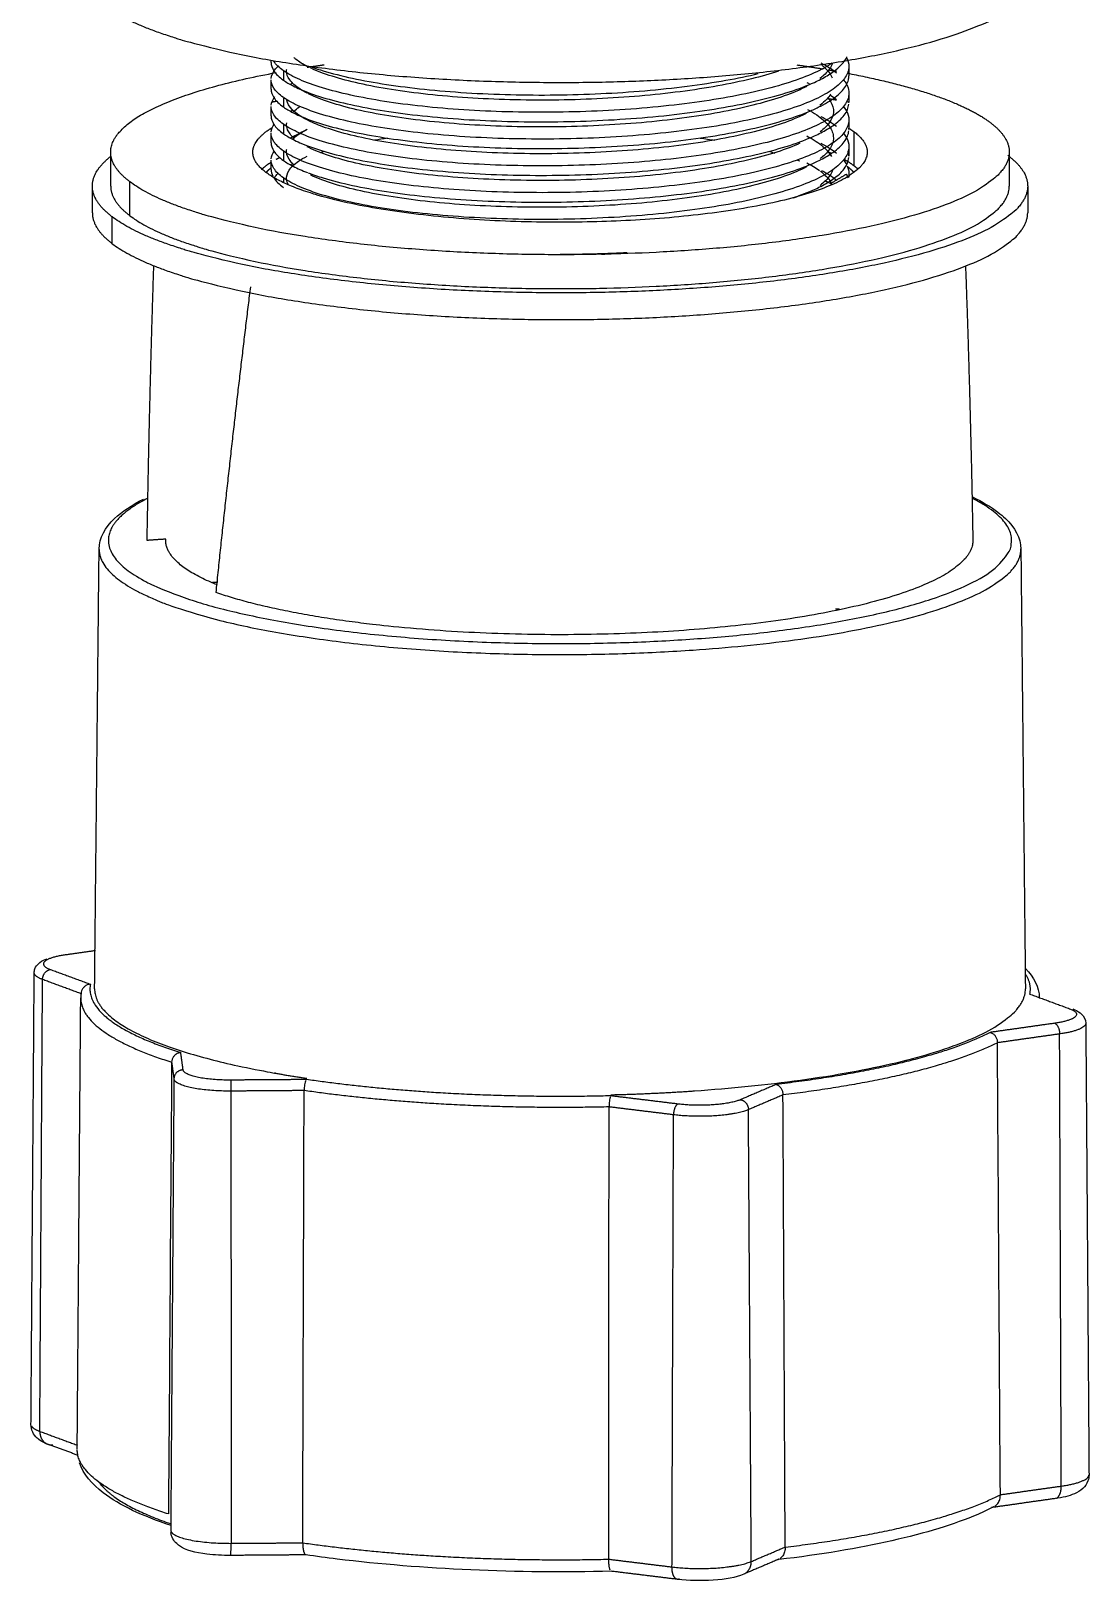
# Model space of a CAD drawing. Extents: x 10319 to 11160, y -16029 to -15435.
# Drawn here: x 10972 to 11023.9, y -15803.2 to -15727 of the extents above; entities that cross this region are included whole.
import ezdxf

# ---------------------------------------------------------------- set-up
doc = ezdxf.new("R2010")
doc.units = 0
doc.header["$MEASUREMENT"] = 0
doc.layers.get('0').update_dxf_attribs({"linetype": 'CONTINUOUS'})

msp = doc.modelspace()

# ---------------------------------------------------------------- linework, layer by layer
for points, knots in [([(10975.537, -15725.769), (10981.381, -15730.189), (11001.382, -15729.515), (11021.384, -15728.84), (11021.384, -15724.223)], [-81.681409, -81.681409, -81.681409, -44.652669, -44.652669, -7.623928, -7.623928, -7.623928]), ([(10975.968, -15737.493), (10981.7, -15741.828), (11001.317, -15741.166), (11020.934, -15740.505), (11020.934, -15735.976)], [-80.110613, -80.110613, -80.110613, -43.793964, -43.793964, -7.477314, -7.477314, -7.477314])]:
    msp.add_rational_spline(points, [1, 0.756997130583, 1, 0.756997130583, 1], degree=2, knots=knots)
for points, degree in [([(10983.771, -15728.587), (10983.771, -15728.535), (10983.771, -15728.482)], 2), ([(11012.041, -15728.354), (11012.113, -15728.495), (11012.149, -15728.637), (11012.15, -15728.779)], 3), ([(11012.15, -15728.779), (11012.15, -15729.012), (11012.15, -15729.245)], 2), ([(11020.033, -15732.994), (11020.033, -15733.084), (11020.033, -15733.173)], 2), ([(10974.988, -15735.976), (10974.988, -15735.319), (10974.988, -15734.661)], 2), ([(11020.934, -15734.661), (11020.934, -15735.319), (11020.934, -15735.976)], 2), ([(11020.6, -15752.489), (11020.711, -15763.289), (11020.822, -15774.089)], 2), ([(10971.974, -15795.474), (10972.053, -15784.414), (10972.133, -15773.354)], 2), ([(11020.828, -15773.085), (11021.246, -15773.516), (11021.5, -15774.007), (11021.504, -15774.529)], 3), ([(11023.788, -15775.776), (11023.868, -15786.863), (11023.947, -15797.95)], 2), ([(10974.288, -15797.002), (10973.559, -15796.733), (10972.83, -15796.465)], 2), ([(11022.291, -15799.121), (11020.721, -15799.344), (11019.151, -15799.566)], 2), ([(10985.486, -15801.888), (10983.635, -15801.901), (10981.784, -15801.915)], 2), ([(11008.709, -15802.102), (11007.846, -15802.469), (11006.983, -15802.837)], 2), ([(11008.709, -15802.102), (11008.677, -15802.115), (11008.644, -15802.125), (11008.611, -15802.129)], 3), ([(11003.73, -15803.09), (11002.103, -15802.89), (11000.476, -15802.691)], 2)]:
    msp.add_open_spline(points, degree=degree)
for points, knots in [([(10983.771, -15728.587), (10983.772, -15728.725), (10983.866, -15729.022), (10984.163, -15729.312), (10984.377, -15729.463)], [-4.654069, -4.654069, -4.654069, -4.654069, -2.48168, 0, 0, 0, 0]), ([(10983.774, -15729.379), (10983.788, -15729.221), (10983.884, -15729.01), (10984.084, -15728.802), (10984.141, -15728.751)], [-44.6702, -44.6702, -44.6702, -44.6702, -42.188523, -41.358735, -41.358735, -41.358735, -41.358735]), ([(10975.321, -15752.489), (10975.327, -15751.94), (10975.617, -15751.428), (10976.081, -15750.988), (10976.443, -15750.646), (10976.918, -15750.33), (10977.501, -15750.033)], [0.059427, 0.059427, 0.059427, 0.059427, 5.967967, 5.967967, 5.967967, 10.561749, 10.561749, 10.561749, 10.561749]), ([(11018.227, -15749.93), (11018.71, -15750.167), (11019.126, -15750.417), (11019.474, -15750.68), (11019.606, -15750.78), (11019.728, -15750.883), (11019.84, -15750.988), (11020.304, -15751.428), (11020.594, -15751.94), (11020.6, -15752.489)], [36.169942, 36.169942, 36.169942, 36.169942, 39.904998, 39.904998, 39.904998, 41.315819, 41.315819, 41.315819, 47.224359, 47.224359, 47.224359, 47.224359]), ([(10972.133, -15773.301), (10972.134, -15773.233), (10972.146, -15773.167), (10972.169, -15773.105), (10972.207, -15773.001), (10972.268, -15772.92), (10972.338, -15772.855), (10972.435, -15772.763), (10972.555, -15772.696), (10972.677, -15772.644), (10972.706, -15772.631), (10972.736, -15772.619), (10972.767, -15772.608)], [0.006015, 0.006015, 0.006015, 0.006015, 0.305898, 0.305898, 0.305898, 0.809952, 0.809952, 0.809952, 1.545331, 1.545331, 1.545331, 1.71399, 1.71399, 1.71399, 1.71399]), ([(11023.149, -15775.072), (11023.284, -15775.124), (11023.403, -15775.187), (11023.512, -15775.269), (11023.536, -15775.288), (11023.56, -15775.308), (11023.583, -15775.33), (11023.698, -15775.438), (11023.787, -15775.586), (11023.788, -15775.776)], [3.545057, 3.545057, 3.545057, 3.545057, 4.296781, 4.296781, 4.296781, 4.465995, 4.465995, 4.465995, 5.280646, 5.280646, 5.280646, 5.280646]), ([(10972.796, -15796.462), (10972.641, -15796.403), (10972.5, -15796.328), (10972.367, -15796.228), (10972.335, -15796.204), (10972.303, -15796.177), (10972.272, -15796.148), (10972.1, -15795.985), (10971.974, -15795.758), (10971.974, -15795.48)], [3.43875, 3.43875, 3.43875, 3.43875, 4.220816, 4.220816, 4.220816, 4.407379, 4.407379, 4.407379, 5.425574, 5.425574, 5.425574, 5.425574]), ([(10978.854, -15800.45), (10977.452, -15799.986), (10976.334, -15799.452), (10975.527, -15798.841), (10974.978, -15798.426), (10974.546, -15797.924), (10974.353, -15797.361)], [33.148012, 33.148012, 33.148012, 33.148012, 41.427725, 41.427725, 41.427725, 47.107141, 47.107141, 47.107141, 47.107141]), ([(11023.947, -15797.955), (11023.947, -15798.06), (11023.928, -15798.163), (11023.893, -15798.259), (11023.838, -15798.408), (11023.751, -15798.527), (11023.649, -15798.623), (11023.523, -15798.743), (11023.377, -15798.824), (11023.232, -15798.886), (11022.957, -15799.003), (11022.652, -15799.076), (11022.291, -15799.125)], [0, 0, 0, 0, 0.395334, 0.395334, 0.395334, 0.999978, 0.999978, 0.999978, 1.776864, 1.776864, 1.776864, 3.194632, 3.194632, 3.194632, 3.194632]), ([(11019.291, -15799.517), (11019.035, -15799.651), (11018.766, -15799.778), (11018.488, -15799.897), (11016.183, -15800.878), (11012.797, -15801.635), (11008.711, -15802.12)], [11.00264, 11.00264, 11.00264, 11.00264, 13.033345, 13.033345, 13.033345, 28.778994, 28.778994, 28.778994, 28.778994]), ([(10981.784, -15801.915), (10981.385, -15801.918), (10980.988, -15801.897), (10980.62, -15801.852), (10980.039, -15801.781), (10979.597, -15801.696), (10979.228, -15801.417), (10979.196, -15801.393), (10979.164, -15801.366), (10979.133, -15801.337), (10978.986, -15801.198), (10978.873, -15801.012), (10978.843, -15800.788)], [0.678158, 0.678158, 0.678158, 0.678158, 2.042915, 2.042915, 2.042915, 4.220816, 4.220816, 4.220816, 4.407379, 4.407379, 4.407379, 5.276415, 5.276415, 5.276415, 5.276415]), ([(11000.476, -15802.691), (10995.871, -15802.807), (10991.183, -15802.604), (10987.022, -15802.095), (10986.493, -15802.03), (10985.978, -15801.961), (10985.477, -15801.89)], [4.830921, 4.830921, 4.830921, 4.830921, 20.680223, 20.680223, 20.680223, 22.677007, 22.677007, 22.677007, 22.677007]), ([(11006.983, -15802.837), (11006.577, -15803.01), (11006.106, -15803.087), (11005.485, -15803.13), (11004.897, -15803.171), (11004.281, -15803.157), (11003.73, -15803.09)], [1.776864, 1.776864, 1.776864, 1.776864, 3.870337, 3.870337, 3.870337, 5.913252, 5.913252, 5.913252, 5.913252])]:
    msp.add_open_spline(points, degree=3, knots=knots)
at = {"lineweight": -3}
for points, knots in [([(10984.377, -15728.997), (10984.164, -15728.846), (10983.993, -15728.679), (10983.889, -15728.51), (10983.881, -15728.498)], [0, 0, 0, 0, 2.481681, 2.675883, 2.675883, 2.675883, 2.675883]), ([(11011.334, -15728.618), (11011.092, -15728.784), (11010.496, -15729.114), (11009.271, -15729.58), (11007.751, -15729.998), (11006.011, -15730.351), (11004.101, -15730.635), (11002, -15730.853), (10999.791, -15730.992), (10997.566, -15731.05), (10995.361, -15731.03), (10993.221, -15730.932), (10991.172, -15730.757), (10989.306, -15730.514), (10987.651, -15730.208), (10986.242, -15729.845), (10985.128, -15729.44), (10984.59, -15729.147), (10984.377, -15728.997)], [-39.656931, -39.656931, -39.656931, -39.656931, -37.225221, -34.743539, -32.261858, -29.780177, -27.298495, -24.816814, -22.335132, -19.853451, -17.37177, -14.890088, -12.408407, -9.926726, -7.445044, -4.963363, -2.481681, 0, 0, 0, 0]), ([(10985.537, -15728.782), (10985.328, -15728.674), (10985.099, -15728.532), (10984.924, -15728.387), (10984.888, -15728.354)], [-145.37351, -145.37351, -145.37351, -145.37351, -143.532971, -143.012756, -143.012756, -143.012756, -143.012756]), ([(11011.348, -15728.626), (11011.338, -15728.655), (11011.258, -15728.857), (11011.059, -15729.111), (11010.787, -15729.331), (11010.718, -15729.382)], [-91.293552, -91.293552, -91.293552, -91.293552, -90.904215, -88.511999, -87.769227, -87.769227, -87.769227, -87.769227]), ([(11010.768, -15729.417), (11010.99, -15729.303), (11011.467, -15729.02), (11011.866, -15728.654), (11012.021, -15728.399), (11012.057, -15728.323)], [-11.6422, -11.6422, -11.6422, -11.6422, -9.926733, -7.44505, -6.40562, -6.40562, -6.40562, -6.40562]), ([(11010.826, -15728.727), (11010.87, -15728.762), (11011.106, -15728.967), (11011.26, -15729.176), (11011.33, -15729.35)], [-2.902411, -2.902411, -2.902411, -2.902411, -2.392216, 0, 0, 0, 0]), ([(10984.377, -15730.312), (10984.162, -15730.161), (10983.866, -15729.87), (10983.771, -15729.575), (10983.771, -15729.437)], [-49.633556, -49.633556, -49.633556, -49.633556, -47.151878, -44.976728, -44.976728, -44.976728, -44.976728]), ([(11012.147, -15728.848), (11012.132, -15729.028), (11011.987, -15729.385), (11011.432, -15729.908), (11010.546, -15730.407), (11009.334, -15730.875), (11007.842, -15731.291), (11006.141, -15731.644), (11004.218, -15731.936), (11002.108, -15732.16), (10999.89, -15732.304), (10997.662, -15732.365), (10995.457, -15732.348), (10993.266, -15732.251), (10991.194, -15732.075), (10989.319, -15731.831), (10987.674, -15731.528), (10986.262, -15731.167), (10985.143, -15730.762), (10984.611, -15730.474), (10984.402, -15730.329)], [-44.670309, -44.670309, -44.670309, -44.670309, -42.188625, -39.706941, -37.225257, -34.743573, -32.26189, -29.780206, -27.298522, -24.816838, -22.335154, -19.853471, -17.371787, -14.890103, -12.408419, -9.926735, -7.445051, -4.963368, -2.481684, -0.093812, -0.093812, -0.093812, -0.093812]), ([(10985.54, -15730.099), (10985.409, -15730.032), (10985.043, -15729.821), (10984.63, -15729.453), (10984.515, -15729.124), (10984.53, -15728.948), (10984.534, -15728.924)], [-51.384225, -51.384225, -51.384225, -51.384225, -50.23654, -47.844324, -45.452107, -45.076618, -45.076618, -45.076618, -45.076618]), ([(10984.85, -15729.744), (10984.953, -15729.797), (10985.365, -15729.993), (10986.251, -15730.314), (10987.65, -15730.673), (10989.302, -15730.979), (10991.167, -15731.222), (10993.223, -15731.398), (10995.374, -15731.496), (10997.569, -15731.516), (10999.796, -15731.458), (11002.008, -15731.318), (11004.115, -15731.099), (11006.028, -15730.814), (11007.764, -15730.461), (11009.281, -15730.042), (11010.228, -15729.681), (11010.669, -15729.468), (11010.768, -15729.417)], [-48.058166, -48.058166, -48.058166, -48.058166, -47.151981, -44.670298, -42.188615, -39.706931, -37.225248, -34.743565, -32.261882, -29.780199, -27.298515, -24.816832, -22.335149, -19.853466, -17.371782, -14.890099, -12.408416, -11.6422, -11.6422, -11.6422, -11.6422]), ([(11008.696, -15729.018), (11008.29, -15729.151), (11007.37, -15729.413), (11005.746, -15729.755), (11003.893, -15730.039), (11001.888, -15730.253), (10999.783, -15730.392), (10997.631, -15730.453), (10995.488, -15730.435), (10993.408, -15730.34), (10991.444, -15730.171), (10989.647, -15729.933), (10988.061, -15729.633), (10986.728, -15729.28), (10986.021, -15729.012), (10985.718, -15728.87), (10985.709, -15728.866)], [-176.888119, -176.888119, -176.888119, -176.888119, -174.631781, -172.239565, -169.847349, -167.455133, -165.062916, -162.6707, -160.278484, -157.886268, -155.494052, -153.101836, -150.709619, -148.317403, -145.925187, -145.859176, -145.859176, -145.859176, -145.859176]), ([(10985.787, -15728.823), (10985.959, -15728.884), (10986.551, -15729.077), (10987.73, -15729.375), (10989.409, -15729.68), (10991.273, -15729.918), (10993.341, -15730.09), (10995.532, -15730.185), (10997.754, -15730.199), (10999.967, -15730.134), (11002.137, -15729.991), (11004.229, -15729.769), (11006.096, -15729.485), (11007.202, -15729.258), (11007.698, -15729.141)], [-45.766649, -45.766649, -45.766649, -45.766649, -44.670251, -42.18857, -39.70689, -37.225209, -34.743529, -32.261848, -29.780167, -27.298487, -24.816806, -22.335126, -19.853445, -17.562054, -17.562054, -17.562054, -17.562054]), ([(11010.77, -15730.732), (11010.928, -15730.651), (11011.362, -15730.404), (11011.885, -15729.977), (11012.121, -15729.555), (11012.15, -15729.311), (11012.15, -15729.245)], [-8.578511, -8.578511, -8.578511, -8.578511, -7.348666, -4.89911, -2.449555, -1.548429, -1.548429, -1.548429, -1.548429]), ([(11011.89, -15729.437), (11011.916, -15729.47), (11011.994, -15729.576), (11012.052, -15729.684), (11012.082, -15729.758)], [-1.482164, -1.482164, -1.482164, -1.482164, -1.026795, 0, 0, 0, 0]), ([(10983.771, -15729.903), (10983.771, -15730.042), (10983.868, -15730.341), (10984.165, -15730.629), (10984.377, -15730.778)], [-4.643396, -4.643396, -4.643396, -4.643396, -2.481685, 0, 0, 0, 0]), ([(11012.15, -15730.095), (11012.15, -15730.16), (11012.121, -15730.404), (11011.886, -15730.826), (11011.261, -15731.337), (11010.317, -15731.823), (11009.084, -15732.269), (11007.582, -15732.667), (11005.859, -15733.008), (11003.938, -15733.286), (11001.857, -15733.495), (10999.708, -15733.626), (10997.528, -15733.682), (10995.334, -15733.66), (10993.176, -15733.56), (10991.139, -15733.384), (10989.309, -15733.145), (10987.664, -15732.842), (10986.246, -15732.478), (10985.12, -15732.068), (10984.588, -15731.777), (10984.377, -15731.628)], [-44.991169, -44.991169, -44.991169, -44.991169, -44.092005, -41.642449, -39.192893, -36.743337, -34.293781, -31.844226, -29.39467, -26.945114, -24.495558, -22.046002, -19.596446, -17.146891, -14.697335, -12.247779, -9.798223, -7.348667, -4.899112, -2.449556, 0, 0, 0, 0]), ([(11010.078, -15729.772), (11009.802, -15729.913), (11009.131, -15730.204), (11007.843, -15730.608), (11006.255, -15730.974), (11004.455, -15731.278), (11002.49, -15731.514), (11000.408, -15731.675), (10998.265, -15731.758), (10996.114, -15731.764), (10994.009, -15731.691), (10992.006, -15731.543), (10990.154, -15731.325), (10988.502, -15731.043), (10987.091, -15730.704), (10986.152, -15730.385), (10985.703, -15730.181), (10985.569, -15730.114)], [-85.858649, -85.858649, -85.858649, -85.858649, -83.727566, -81.33535, -78.943134, -76.550918, -74.158702, -71.766485, -69.374269, -66.982053, -64.589837, -62.197621, -59.805405, -57.413188, -55.020972, -52.628756, -51.466725, -51.466725, -51.466725, -51.466725]), ([(11011.247, -15730.154), (11011.198, -15730.234), (11011.057, -15730.417), (11010.853, -15730.597), (11010.718, -15730.698)], [3.679755, 3.679755, 3.679755, 3.679755, 4.784432, 6.229092, 6.229092, 6.229092, 6.229092]), ([(11011.121, -15730.328), (11011.172, -15730.389), (11011.34, -15730.623), (11011.45, -15731.036), (11011.254, -15731.537), (11010.928, -15731.855), (11010.735, -15732.001)], [92.438957, 92.438957, 92.438957, 92.438957, 93.296431, 95.688647, 98.080863, 100.167377, 100.167377, 100.167377, 100.167377]), ([(10984.377, -15731.628), (10984.164, -15731.478), (10983.868, -15731.189), (10983.771, -15730.892), (10983.771, -15730.753)], [-49.633684, -49.633684, -49.633684, -49.633684, -47.152, -44.996369, -44.996369, -44.996369, -44.996369]), ([(10985.541, -15731.415), (10985.49, -15731.389), (10985.178, -15731.222), (10984.743, -15730.902), (10984.569, -15730.599), (10984.539, -15730.448)], [42.612107, 42.612107, 42.612107, 42.612107, 43.059891, 45.452107, 47.835618, 47.835618, 47.835618, 47.835618]), ([(10984.821, -15731.05), (10984.841, -15731.029), (10984.94, -15730.936), (10985.061, -15730.843), (10985.168, -15730.772)], [145.59412, 145.59412, 145.59412, 145.59412, 145.925187, 147.101162, 147.101162, 147.101162, 147.101162]), ([(10984.85, -15731.06), (10984.951, -15731.112), (10985.36, -15731.306), (10986.247, -15731.629), (10987.665, -15731.992), (10989.314, -15732.296), (10991.141, -15732.535), (10993.163, -15732.709), (10995.314, -15732.81), (10997.507, -15732.832), (10999.695, -15732.777), (11001.841, -15732.646), (11003.919, -15732.439), (11005.843, -15732.161), (11007.57, -15731.821), (11009.078, -15731.421), (11010.105, -15731.05), (11010.614, -15730.812), (11010.77, -15730.732)], [-44.97115, -44.97115, -44.97115, -44.97115, -44.091994, -41.642439, -39.192884, -36.743328, -34.293773, -31.844218, -29.394663, -26.945107, -24.495552, -22.045997, -19.596442, -17.146887, -14.697331, -12.247776, -9.798221, -8.578511, -8.578511, -8.578511, -8.578511]), ([(11010.061, -15731.096), (11009.881, -15731.188), (11009.343, -15731.433), (11008.263, -15731.806), (11006.745, -15732.188), (11005.003, -15732.512), (11003.081, -15732.768), (11001.029, -15732.951), (10998.898, -15733.058), (10996.743, -15733.086), (10994.619, -15733.036), (10992.581, -15732.91), (10990.679, -15732.712), (10988.964, -15732.447), (10987.478, -15732.125), (10986.336, -15731.775), (10985.763, -15731.529), (10985.541, -15731.415)], [8.183175, 8.183175, 8.183175, 8.183175, 9.568865, 11.961081, 14.353297, 16.745513, 19.137729, 21.529946, 23.922162, 26.314378, 28.706594, 31.09881, 33.491027, 35.883243, 38.275459, 40.667675, 42.612107, 42.612107, 42.612107, 42.612107]), ([(11010.121, -15730.906), (11010.287, -15730.993), (11010.714, -15731.244), (11011.204, -15731.674), (11011.444, -15732.197), (11011.341, -15732.722), (11011.02, -15733.093), (11010.774, -15733.287), (11010.738, -15733.314)], [182.894685, 182.894685, 182.894685, 182.894685, 184.200646, 186.592862, 188.985078, 191.377294, 193.769511, 194.154607, 194.154607, 194.154607, 194.154607]), ([(11010.77, -15732.048), (11010.993, -15731.933), (11011.471, -15731.648), (11011.977, -15731.182), (11012.13, -15730.819), (11012.146, -15730.636)], [-11.655982, -11.655982, -11.655982, -11.655982, -9.926735, -7.445051, -4.963367, -4.963367, -4.963367, -4.963367]), ([(11011.89, -15730.753), (11011.94, -15730.816), (11012.087, -15731.033), (11012.15, -15731.254), (11012.15, -15731.411)], [-48.031619, -48.031619, -48.031619, -48.031619, -47.15201, -45.036312, -45.036312, -45.036312, -45.036312]), ([(10983.771, -15731.219), (10983.772, -15731.357), (10983.866, -15731.653), (10984.163, -15731.943), (10984.377, -15732.094)], [-4.654853, -4.654853, -4.654853, -4.654853, -2.48168, 0, 0, 0, 0]), ([(10984.9, -15732.312), (10984.745, -15732.175), (10984.55, -15731.921), (10984.517, -15731.665), (10984.535, -15731.549)], [138.928704, 138.928704, 138.928704, 138.928704, 141.140755, 142.954831, 142.954831, 142.954831, 142.954831]), ([(10984.377, -15732.944), (10984.165, -15732.794), (10983.868, -15732.505), (10983.771, -15732.207), (10983.771, -15732.068)], [-49.633647, -49.633647, -49.633647, -49.633647, -47.151965, -44.990243, -44.990243, -44.990243, -44.990243]), ([(10983.771, -15732.534), (10983.771, -15732.674), (10983.868, -15732.972), (10984.165, -15733.26), (10984.377, -15733.409)], [-4.643721, -4.643721, -4.643721, -4.643721, -2.481685, 0, 0, 0, 0]), ([(10984.811, -15732.375), (10984.938, -15732.246), (10985.164, -15732.077), (10985.461, -15731.913), (10985.54, -15731.873)], [239.540674, 239.540674, 239.540674, 239.540674, 241.613834, 242.305829, 242.305829, 242.305829, 242.305829]), ([(10984.845, -15732.373), (10984.95, -15732.427), (10985.364, -15732.623), (10986.253, -15732.946), (10987.651, -15733.304), (10989.302, -15733.61), (10991.168, -15733.854), (10993.225, -15734.029), (10995.383, -15734.127), (10997.575, -15734.147), (10999.803, -15734.089), (11002.017, -15733.949), (11004.128, -15733.729), (11006.044, -15733.442), (11007.776, -15733.089), (11009.292, -15732.67), (11010.234, -15732.31), (11010.673, -15732.098), (11010.77, -15732.048)], [-48.069968, -48.069968, -48.069968, -48.069968, -47.151991, -44.670307, -42.188623, -39.70694, -37.225256, -34.743572, -32.261888, -29.780205, -27.298521, -24.816837, -22.335154, -19.85347, -17.371786, -14.890102, -12.408419, -11.655982, -11.655982, -11.655982, -11.655982]), ([(11009.746, -15732.562), (11009.415, -15732.712), (11008.644, -15733.004), (11007.216, -15733.398), (11005.535, -15733.739), (11003.661, -15734.015), (11001.642, -15734.221), (10999.528, -15734.35), (10997.375, -15734.401), (10995.236, -15734.374), (10993.167, -15734.27), (10991.221, -15734.093), (10989.446, -15733.847), (10987.888, -15733.541), (10986.588, -15733.182), (10985.877, -15732.899), (10985.567, -15732.744), (10985.537, -15732.728)], [102.948604, 102.948604, 102.948604, 102.948604, 105.257512, 107.649728, 110.041944, 112.43416, 114.826377, 117.218593, 119.610809, 122.003025, 124.395241, 126.787458, 129.179674, 131.57189, 133.964106, 136.356322, 136.624729, 136.624729, 136.624729, 136.624729]), ([(11010.083, -15732.202), (11010.174, -15732.249), (11010.553, -15732.456), (11011.006, -15732.792), (11011.228, -15733.088), (11011.291, -15733.213)], [276.795385, 276.795385, 276.795385, 276.795385, 277.497077, 279.889293, 281.608727, 281.608727, 281.608727, 281.608727]), ([(11010.774, -15733.361), (11010.997, -15733.246), (11011.476, -15732.961), (11011.985, -15732.488), (11012.132, -15732.125), (11012.147, -15731.944)], [-11.671915, -11.671915, -11.671915, -11.671915, -9.926727, -7.445045, -4.963364, -4.963364, -4.963364, -4.963364]), ([(11011.89, -15732.068), (11011.94, -15732.131), (11012.087, -15732.348), (11012.15, -15732.569), (11012.15, -15732.726)], [-48.027341, -48.027341, -48.027341, -48.027341, -47.151953, -45.018316, -45.018316, -45.018316, -45.018316]), ([(10984.377, -15734.259), (10984.163, -15734.108), (10983.867, -15733.819), (10983.771, -15733.522), (10983.771, -15733.384)], [0, 0, 0, 0, 2.481681, 4.650018, 4.650018, 4.650018, 4.650018]), ([(10984.891, -15733.619), (10984.79, -15733.529), (10984.578, -15733.287), (10984.512, -15733.035), (10984.533, -15732.877), (10984.534, -15732.871)], [232.970958, 232.970958, 232.970958, 232.970958, 234.437186, 236.829402, 236.920333, 236.920333, 236.920333, 236.920333]), ([(10984.616, -15734.603), (10984.568, -15734.515), (10984.491, -15734.275), (10984.598, -15733.881), (10984.997, -15733.497), (10985.379, -15733.271), (10985.536, -15733.19)], [328.736075, 328.736075, 328.736075, 328.736075, 330.125833, 332.518049, 334.910265, 336.293025, 336.293025, 336.293025, 336.293025]), ([(10985.596, -15734.016), (10985.821, -15734.101), (10986.467, -15734.318), (10987.725, -15734.637), (10989.405, -15734.942), (10991.268, -15735.18), (10993.329, -15735.352), (10995.517, -15735.447), (10997.739, -15735.462), (10999.957, -15735.397), (11002.123, -15735.255), (11004.213, -15735.034), (11006.132, -15734.743), (11007.851, -15734.386), (11009.331, -15733.972), (11010.238, -15733.623), (11010.663, -15733.418), (11010.75, -15733.373)], [-46.179902, -46.179902, -46.179902, -46.179902, -44.670273, -42.188591, -39.706909, -37.225227, -34.743546, -32.261864, -29.780182, -27.2985, -24.816818, -22.335136, -19.853455, -17.371773, -14.890091, -12.408409, -11.732498, -11.732498, -11.732498, -11.732498]), ([(11010.768, -15734.68), (11010.992, -15734.565), (11011.472, -15734.28), (11011.977, -15733.812), (11012.13, -15733.449), (11012.146, -15733.267)], [-11.665205, -11.665205, -11.665205, -11.665205, -9.926735, -7.445052, -4.963368, -4.963368, -4.963368, -4.963368]), ([(11011.89, -15733.384), (11011.939, -15733.446), (11011.992, -15733.523), (11012.034, -15733.601), (11012.042, -15733.617)], [-48.021366, -48.021366, -48.021366, -48.021366, -47.151991, -46.938672, -46.938672, -46.938672, -46.938672]), ([(10983.931, -15734.246), (10983.95, -15734.22), (10984.004, -15734.15), (10984.07, -15734.08), (10984.116, -15734.036)], [-42.599678, -42.599678, -42.599678, -42.599678, -42.188518, -41.487552, -41.487552, -41.487552, -41.487552]), ([(10984.848, -15733.69), (10984.953, -15733.744), (10985.175, -15733.849), (10985.426, -15733.952), (10985.556, -15734.001)], [-48.070641, -48.070641, -48.070641, -48.070641, -47.151955, -46.270788, -46.270788, -46.270788, -46.270788]), ([(11010.069, -15733.724), (11009.758, -15733.882), (11009.035, -15734.188), (11007.667, -15734.602), (11006.051, -15734.961), (11004.229, -15735.257), (11002.247, -15735.484), (11000.156, -15735.636), (10998.008, -15735.71), (10995.86, -15735.706), (10993.765, -15735.624), (10991.777, -15735.468), (10989.946, -15735.242), (10988.321, -15734.952), (10986.941, -15734.608), (10986.136, -15734.322), (10985.772, -15734.158), (10985.714, -15734.131)], [196.161727, 196.161727, 196.161727, 196.161727, 198.553943, 200.946159, 203.338375, 205.730591, 208.122808, 210.515024, 212.90724, 215.299456, 217.691672, 220.083889, 222.476105, 224.868321, 227.260537, 229.652753, 230.12441, 230.12441, 230.12441, 230.12441]), ([(11011.362, -15733.842), (11011.358, -15733.855), (11011.301, -15734.043), (11011.123, -15734.31), (11010.835, -15734.556), (11010.733, -15734.633)], [284.486411, 284.486411, 284.486411, 284.486411, 284.673725, 287.065942, 288.171572, 288.171572, 288.171572, 288.171572]), ([(11010.753, -15733.932), (11010.787, -15733.957), (11011.029, -15734.15), (11011.198, -15734.348), (11011.288, -15734.522)], [372.818338, 372.818338, 372.818338, 372.818338, 373.185724, 375.57794, 375.57794, 375.57794, 375.57794]), ([(10983.895, -15734.249), (10983.898, -15734.254), (10984, -15734.415), (10984.163, -15734.574), (10984.377, -15734.725)], [-2.553343, -2.553343, -2.553343, -2.553343, -2.48168, 0, 0, 0, 0]), ([(11009.428, -15735.232), (11009.812, -15735.102), (11010.272, -15734.922), (11010.659, -15734.735), (11010.75, -15734.689)], [-14.555946, -14.555946, -14.555946, -14.555946, -12.408419, -11.711012, -11.711012, -11.711012, -11.711012]), ([(10974.888, -15773.861), (10974.851, -15773.864), (10974.813, -15773.871), (10974.777, -15773.882), (10974.728, -15773.898), (10974.681, -15773.921), (10974.638, -15773.951), (10974.598, -15773.979), (10974.561, -15774.015), (10974.53, -15774.055), (10974.501, -15774.094), (10974.477, -15774.138), (10974.46, -15774.183), (10974.444, -15774.229), (10974.436, -15774.278), (10974.435, -15774.326)], [-0.8012683, -0.8012683, -0.8012683, -0.8012683, -0.6722082, -0.6722082, -0.6722082, -0.4973625, -0.4973625, -0.4973625, -0.3295684, -0.3295684, -0.3295684, -0.1648828, -0.1648828, -0.1648828, 0, 0, 0, 0]), ([(11019.095, -15776.229), (11019.124, -15776.235), (11019.153, -15776.246), (11019.181, -15776.261), (11019.219, -15776.28), (11019.256, -15776.308), (11019.29, -15776.342), (11019.321, -15776.375), (11019.35, -15776.414), (11019.374, -15776.456), (11019.397, -15776.498), (11019.416, -15776.544), (11019.428, -15776.592), (11019.441, -15776.639), (11019.447, -15776.689), (11019.448, -15776.737)], [0.0059786, 0.0059786, 0.0059786, 0.0059786, 0.1350386, 0.1350386, 0.1350386, 0.3098843, 0.3098843, 0.3098843, 0.4776785, 0.4776785, 0.4776785, 0.6423641, 0.6423641, 0.6423641, 0.8072468, 0.8072468, 0.8072468, 0.8072468]), ([(10979.326, -15777.217), (10979.289, -15777.221), (10979.252, -15777.228), (10979.217, -15777.24), (10979.169, -15777.256), (10979.123, -15777.281), (10979.081, -15777.311), (10979.042, -15777.34), (10979.005, -15777.376), (10978.976, -15777.417), (10978.947, -15777.456), (10978.923, -15777.501), (10978.907, -15777.547), (10978.891, -15777.593), (10978.883, -15777.642), (10978.883, -15777.69)], [0.0059786, 0.0059786, 0.0059786, 0.0059786, 0.1350386, 0.1350386, 0.1350386, 0.3098843, 0.3098843, 0.3098843, 0.4776785, 0.4776785, 0.4776785, 0.6423641, 0.6423641, 0.6423641, 0.8072468, 0.8072468, 0.8072468, 0.8072468]), ([(10985.483, -15778.584), (10985.47, -15778.607), (10985.457, -15778.639), (10985.445, -15778.676), (10985.434, -15778.711), (10985.424, -15778.753), (10985.416, -15778.798), (10985.407, -15778.841), (10985.401, -15778.89), (10985.397, -15778.938), (10985.392, -15778.987), (10985.39, -15779.037), (10985.39, -15779.085)], [-0.6722082, -0.6722082, -0.6722082, -0.6722082, -0.4973625, -0.4973625, -0.4973625, -0.3295684, -0.3295684, -0.3295684, -0.1648828, -0.1648828, -0.1648828, 0, 0, 0, 0]), ([(11008.586, -15778.785), (11008.613, -15778.791), (11008.64, -15778.802), (11008.666, -15778.818), (11008.702, -15778.838), (11008.736, -15778.867), (11008.767, -15778.901), (11008.797, -15778.934), (11008.824, -15778.973), (11008.846, -15779.016), (11008.867, -15779.059), (11008.885, -15779.105), (11008.897, -15779.153), (11008.908, -15779.2), (11008.915, -15779.25), (11008.915, -15779.298)], [-0.8012683, -0.8012683, -0.8012683, -0.8012683, -0.6722082, -0.6722082, -0.6722082, -0.4973625, -0.4973625, -0.4973625, -0.3295684, -0.3295684, -0.3295684, -0.1648828, -0.1648828, -0.1648828, 0, 0, 0, 0]), ([(11000.438, -15779.385), (11000.428, -15779.409), (11000.419, -15779.44), (11000.41, -15779.477), (11000.402, -15779.513), (11000.395, -15779.555), (11000.389, -15779.599), (11000.383, -15779.644), (11000.378, -15779.692), (11000.375, -15779.74), (11000.372, -15779.789), (11000.37, -15779.839), (11000.37, -15779.887)], [0.1350386, 0.1350386, 0.1350386, 0.1350386, 0.3098843, 0.3098843, 0.3098843, 0.4776785, 0.4776785, 0.4776785, 0.6423641, 0.6423641, 0.6423641, 0.8072468, 0.8072468, 0.8072468, 0.8072468]), ([(11019.333, -15799.497), (11019.386, -15799.462), (11019.434, -15799.415), (11019.473, -15799.358), (11019.511, -15799.303), (11019.542, -15799.236), (11019.562, -15799.164), (11019.582, -15799.094), (11019.592, -15799.016), (11019.592, -15798.937)], [0.536103, 0.536103, 0.536103, 0.536103, 0.8186049, 0.8186049, 0.8186049, 1.0961202, 1.0961202, 1.0961202, 1.3679792, 1.3679792, 1.3679792, 1.3679792]), ([(10985.323, -15801.3), (10985.323, -15801.379), (10985.327, -15801.456), (10985.334, -15801.524), (10985.341, -15801.594), (10985.351, -15801.658), (10985.365, -15801.71), (10985.378, -15801.763), (10985.395, -15801.806), (10985.414, -15801.836)], [0.0059714, 0.0059714, 0.0059714, 0.0059714, 0.2778304, 0.2778304, 0.2778304, 0.5553457, 0.5553457, 0.5553457, 0.8378475, 0.8378475, 0.8378475, 0.8378475]), ([(11009.021, -15801.508), (11009.021, -15801.587), (11009.012, -15801.664), (11008.993, -15801.735), (11008.974, -15801.806), (11008.945, -15801.872), (11008.91, -15801.927), (11008.873, -15801.983), (11008.828, -15802.03), (11008.779, -15802.064)], [0.0059714, 0.0059714, 0.0059714, 0.0059714, 0.2778304, 0.2778304, 0.2778304, 0.5553457, 0.5553457, 0.5553457, 0.8378475, 0.8378475, 0.8378475, 0.8378475]), ([(11000.424, -15802.64), (11000.411, -15802.61), (11000.399, -15802.568), (11000.389, -15802.515), (11000.379, -15802.463), (11000.371, -15802.399), (11000.366, -15802.329), (11000.36, -15802.261), (11000.358, -15802.184), (11000.358, -15802.105)], [0.536103, 0.536103, 0.536103, 0.536103, 0.8186049, 0.8186049, 0.8186049, 1.0961202, 1.0961202, 1.0961202, 1.3679792, 1.3679792, 1.3679792, 1.3679792])]:
    msp.add_open_spline(points, degree=3, knots=knots, dxfattribs=at)
for points, weights in [([(10985.533, -15728.829), (10985.95, -15728.764), (10986.38, -15728.704)], [0.893588097852, 0.89627403714, 0.899438074064]), ([(11009.6, -15728.712), (11010.263, -15728.806), (11010.894, -15728.91)], [0.878520476093, 0.878365598117, 0.879305485547]), ([(11011.166, -15728.956), (11011.357, -15728.988), (11011.545, -15729.022)], [0.879764492062, 0.88012557019, 0.880589638014]), ([(11012.08, -15729.12), (11017.175, -15730.089), (11019.091, -15731.537)], [0.882143753253, 0.899543649447, 1]), ([(10983.811, -15730.528), (10983.932, -15730.506), (10984.055, -15730.485)], [0.886913853354, 0.887498138318, 0.888122990985]), ([(11011.135, -15730.363), (11011.343, -15730.396), (11011.548, -15730.431)], [0.878948984198, 0.879168934197, 0.879496290883]), ([(11012.09, -15730.524), (11012.12, -15730.53), (11012.15, -15730.535)], [0.880567560639, 0.880637789127, 0.880710401401]), ([(10982.871, -15732.994), (10982.871, -15732.365), (10983.845, -15731.776)], [1, 0.93637380598, 0.906066498895]), ([(11012.193, -15731.849), (11012.307, -15731.923), (11012.407, -15731.998)], [0.983749196402, 0.991583058852, 1]), ([(11012.407, -15731.998), (11013.051, -15732.485), (11013.051, -15732.994)], [1, 0.989271405171, 1]), ([(10976.831, -15734.451), (10975.889, -15733.739), (10975.889, -15732.994)], [1, 0.989271405171, 1]), ([(10983.515, -15733.99), (10982.871, -15733.503), (10982.871, -15732.994)], [1, 0.989271405171, 1]), ([(10984.025, -15733.339), (10984.105, -15733.295), (10984.19, -15733.251)], [0.901132558814, 0.899144327667, 0.897330748115]), ([(11011.129, -15732.978), (11011.218, -15733.014), (11011.304, -15733.051)], [0.934616472753, 0.937488056614, 0.940506580984]), ([(11011.93, -15733.357), (11012.2, -15733.509), (11012.407, -15733.665)], [0.967848719622, 0.982691520632, 1]), ([(10983.318, -15733.828), (10983.507, -15733.655), (10983.771, -15733.488)], [0.928383181009, 0.917111614089, 0.908386888897]), ([(10983.519, -15733.999), (10983.628, -15733.875), (10983.777, -15733.753)], [0.939194147557, 0.93000264206, 0.922203062798]), ([(10985.704, -15734.111), (10985.749, -15734.096), (10985.794, -15734.08)], [0.881895255317, 0.881594234618, 0.881319890908]), ([(11012.062, -15733.689), (11012.262, -15733.84), (11012.399, -15733.996)], [1, 0.996551323435, 0.99531978159]), ([(11012.407, -15733.665), (11012.513, -15733.746), (11012.603, -15733.828)], [1, 0.998203661086, 0.997008861059]), ([(10975.968, -15736.177), (10974.988, -15735.435), (10974.988, -15734.661)], [1, 0.989271405171, 1]), ([(10975.889, -15734.661), (10975.889, -15735.405), (10976.831, -15736.118)], [1, 0.989271405171, 1]), ([(11010.995, -15734.41), (11011.16, -15734.481), (11011.309, -15734.554)], [0.940881881278, 0.946924669952, 0.953552796137]), ([(10977.689, -15751.512), (10977.802, -15744.898), (10978.008, -15738.577)], [0.884536252669, 0.876648376503, 0.870768661825]), ([(10981.066, -15754.627), (10981.865, -15746.902), (10982.768, -15739.608)], [0.885204992467, 0.875321584899, 0.868524332197]), ([(10977.68, -15752.065), (10977.68, -15752.06), (10977.68, -15752.055)], [1, 0.999612762128, 0.999227044781]), ([(10981.131, -15754.254), (10978.519, -15753.207), (10978.593, -15752.002)], [0.989003761138, 0.959528592137, 1]), ([(11004.504, -15757.45), (11020.695, -15756.334), (11020.6, -15752.472)], [1, 0.763689956758, 0.908695921878]), ([(10973.657, -15772.424), (10971.732, -15772.697), (10972.926, -15773.136)], [1, 0.707106781187, 1]), ([(10972.541, -15773.629), (10972.112, -15773.471), (10972.134, -15773.285)], [1, 0.889619846093, 0.862435734934]), ([(10972.541, -15773.629), (10972.544, -15773.191), (10972.926, -15773.136)], [1, 0.709570736536, 1]), ([(11020.814, -15773.347), (11021.128, -15773.842), (11021.028, -15774.342)], [0.977031252926, 0.984031295487, 1]), ([(10974.435, -15774.326), (10974.417, -15774.432), (10974.417, -15774.539)], [1, 0.999803515447, 1]), ([(10974.893, -15773.861), (10974.522, -15775.718), (10979.331, -15777.217)], [1, 0.943135436436, 1]), ([(11004.569, -15779.099), (11020.862, -15777.976), (11020.822, -15774.089)], [1, 0.802121488813, 1]), ([(10974.417, -15774.539), (10974.417, -15776.279), (10978.883, -15777.69)], [1, 0.951398161916, 1]), ([(11022.995, -15775.067), (11024.189, -15775.506), (11022.264, -15775.779)], [1, 0.707106781187, 1]), ([(11022.264, -15775.779), (11022.501, -15775.866), (11022.503, -15776.304)], [1, 0.709570736537, 1]), ([(11023.788, -15775.775), (11023.794, -15776.122), (11022.503, -15776.304)], [0.865365119082, 0.811962675422, 1]), ([(11019.091, -15776.228), (11015.808, -15777.929), (11008.582, -15778.784)], [1, 0.943135436436, 1]), ([(11019.448, -15776.737), (11016.12, -15778.433), (11008.915, -15779.298)], [1, 0.945106627571, 1]), ([(10979.448, -15778.069), (10978.999, -15778.072), (10978.996, -15778.51)], [1, 0.709570736536, 1]), ([(10981.783, -15778.57), (10979.519, -15778.586), (10979.448, -15778.069)], [1, 0.707106781187, 1]), ([(10981.797, -15779.111), (10979.301, -15779.129), (10979.012, -15778.562)], [1, 0.724296869463, 0.967637617755]), ([(10981.783, -15778.57), (10981.797, -15778.673), (10981.797, -15779.111)], [1, 0.709570736537, 1]), ([(11000.461, -15779.344), (10992.37, -15779.545), (10985.515, -15778.543)], [1, 0.943135436436, 1]), ([(11000.37, -15779.887), (10992.272, -15780.077), (10985.39, -15779.085)], [1, 0.945106627571, 1]), ([(11000.459, -15779.291), (11002.553, -15779.238), (11004.569, -15779.099)], [0.965745543225, 0.978580838188, 1]), ([(11003.751, -15779.746), (11003.539, -15779.837), (11003.537, -15780.275)], [1, 0.709570736536, 1]), ([(11006.818, -15779.535), (11005.747, -15779.991), (11003.751, -15779.746)], [1, 0.707106781187, 1]), ([(11006.818, -15779.535), (11007.214, -15779.584), (11007.217, -15780.022)], [1, 0.709570736536, 1]), ([(11007.217, -15780.022), (11005.932, -15780.568), (11003.537, -15780.275)], [1, 0.707106781187, 1]), ([(10971.993, -15795.551), (10972.068, -15795.697), (10972.406, -15795.821)], [0.879648954854, 0.915372537357, 1]), ([(10978.726, -15799.88), (10974.279, -15798.472), (10974.245, -15796.736)], [1, 0.949093502656, 0.993313191926]), ([(11022.586, -15798.509), (11023.933, -15798.318), (11023.947, -15797.957)], [1, 0.814232950508, 0.864110801343]), ([(11009.021, -15801.508), (11016.245, -15800.638), (11019.592, -15798.937)], [1, 0.945515141595, 1]), ([(10978.837, -15800.685), (10978.927, -15801.342), (10981.802, -15801.321)], [1, 0.707106781187, 1]), ([(10981.79, -15801.887), (10981.802, -15801.767), (10981.802, -15801.321)], [0.872114689623, 0.801416653937, 1]), ([(10985.323, -15801.295), (10992.233, -15802.288), (11000.358, -15802.1)], [1, 0.945515077098, 1]), ([(11003.462, -15802.481), (11005.997, -15802.791), (11007.357, -15802.212)], [1, 0.707106781187, 1]), ([(11007.017, -15802.82), (11007.358, -15802.647), (11007.357, -15802.212)], [0.869161782775, 0.805743390454, 1])]:
    msp.add_rational_spline(points, weights, degree=2, dxfattribs=at)
for points, degree in [([(11010.773, -15728.61), (11011.082, -15728.768), (11011.339, -15728.931), (11011.544, -15729.097)], 3), ([(10983.771, -15729.903), (10983.771, -15729.67), (10983.771, -15729.437)], 2), ([(10984.377, -15728.997), (10984.377, -15729.23), (10984.377, -15729.463)], 2), ([(10984.377, -15729.463), (10984.513, -15729.558), (10984.67, -15729.652), (10984.85, -15729.744)], 3), ([(11010.084, -15729.571), (11010.14, -15729.6), (11010.195, -15729.63), (11010.249, -15729.659)], 3), ([(10983.774, -15730.69), (10983.788, -15730.549), (10983.849, -15730.407), (10983.955, -15730.267)], 3), ([(10984.377, -15730.312), (10984.377, -15730.545), (10984.377, -15730.778)], 2), ([(10984.727, -15729.661), (10984.765, -15729.64), (10984.804, -15729.619), (10984.845, -15729.599)], 3), ([(11011.227, -15730.185), (11011.344, -15730.26), (11011.449, -15730.336), (11011.544, -15730.413)], 3), ([(11012.082, -15729.758), (11012.127, -15729.87), (11012.15, -15729.982), (11012.15, -15730.095)], 3), ([(11012.15, -15730.095), (11012.15, -15730.328), (11012.15, -15730.561)], 2), ([(10983.771, -15731.219), (10983.771, -15730.986), (10983.771, -15730.753)], 2), ([(10984.377, -15730.778), (10984.512, -15730.874), (10984.67, -15730.968), (10984.85, -15731.06)], 3), ([(10984.722, -15730.979), (10984.763, -15730.957), (10984.804, -15730.935), (10984.847, -15730.913)], 3), ([(10983.774, -15732.007), (10983.787, -15731.873), (10983.841, -15731.739), (10983.937, -15731.607)], 3), ([(11012.146, -15731.492), (11012.128, -15731.675), (11011.971, -15732.042), (11011.39, -15732.568), (11010.494, -15733.061), (11009.277, -15733.524), (11007.768, -15733.941), (11006.035, -15734.294), (11004.111, -15734.581), (11002.043, -15734.796), (10999.854, -15734.936), (10997.633, -15734.997), (10995.418, -15734.978), (10993.25, -15734.881), (10991.222, -15734.709), (10989.353, -15734.468), (10987.685, -15734.162), (10986.254, -15733.796), (10985.125, -15733.386), (10984.589, -15733.093), (10984.377, -15732.944)], 3), ([(10984.377, -15731.628), (10984.377, -15731.861), (10984.377, -15732.094)], 2), ([(11010.768, -15731.238), (11011.077, -15731.397), (11011.337, -15731.561), (11011.544, -15731.728)], 3), ([(11012.15, -15731.876), (11012.15, -15731.858), (11012.149, -15731.839), (11012.148, -15731.82)], 3), ([(11012.15, -15731.411), (11012.15, -15731.644), (11012.15, -15731.876)], 2), ([(10983.771, -15732.534), (10983.771, -15732.301), (10983.771, -15732.068)], 2), ([(10984.377, -15732.094), (10984.511, -15732.189), (10984.668, -15732.282), (10984.845, -15732.373)], 3), ([(10984.717, -15732.298), (10984.76, -15732.274), (10984.804, -15732.251), (10984.849, -15732.228)], 3), ([(10984.914, -15732.408), (10984.891, -15732.396), (10984.868, -15732.385), (10984.846, -15732.373)], 3), ([(10984.849, -15732.228), (10985.079, -15732.109), (10985.31, -15731.991), (10985.54, -15731.873)], 3), ([(10988.849, -15732.399), (10989.055, -15732.364), (10989.265, -15732.329), (10989.48, -15732.297)], 3), ([(11004.849, -15732.302), (11005.092, -15732.337), (11005.331, -15732.374), (11005.565, -15732.412)], 3), ([(11010.773, -15732.557), (11011.081, -15732.715), (11011.338, -15732.878), (11011.544, -15733.044)], 3), ([(11012.407, -15733.665), (11012.407, -15732.832), (11012.407, -15731.998)], 2), ([(10975.889, -15734.661), (10975.889, -15733.828), (10975.889, -15732.994)], 2), ([(10983.774, -15733.324), (10983.786, -15733.193), (10983.838, -15733.063), (10983.929, -15732.934)], 3), ([(11012.146, -15732.803), (11012.129, -15732.985), (11011.975, -15733.349), (11011.411, -15733.869), (11010.512, -15734.37), (11009.282, -15734.839), (11007.764, -15735.258), (11006.027, -15735.611), (11004.114, -15735.896), (11002.008, -15736.115), (10999.796, -15736.255), (10997.569, -15736.313), (10995.368, -15736.292), (10993.223, -15736.195), (10991.17, -15736.019), (10989.305, -15735.776), (10987.65, -15735.47), (10986.245, -15735.109), (10985.128, -15734.703), (10984.59, -15734.41), (10984.377, -15734.259)], 3), ([(10984.377, -15732.944), (10984.377, -15733.177), (10984.377, -15733.409)], 2), ([(10986.187, -15733.015), (10986.256, -15732.994), (10986.325, -15732.973), (10986.396, -15732.952)], 3), ([(11008.262, -15732.97), (11008.35, -15732.994), (11008.436, -15733.017), (11008.522, -15733.041)], 3), ([(11009.62, -15733.384), (11009.658, -15733.398), (11009.696, -15733.411), (11009.734, -15733.425)], 3), ([(11010.773, -15733.361), (11010.766, -15733.365), (11010.758, -15733.369), (11010.75, -15733.373)], 3), ([(11012.15, -15733.192), (11012.15, -15733.109), (11012.137, -15733.026), (11012.113, -15732.943)], 3), ([(11012.15, -15732.726), (11012.15, -15732.959), (11012.15, -15733.192)], 2), ([(11020.033, -15733.269), (11020.033, -15733.965), (11020.033, -15734.661)], 2), ([(10983.771, -15733.85), (10983.771, -15733.629), (10983.771, -15733.407)], 2), ([(10983.771, -15733.85), (10983.772, -15733.959), (10983.799, -15734.069), (10983.855, -15734.178)], 3), ([(10984.377, -15733.409), (10984.512, -15733.504), (10984.669, -15733.598), (10984.848, -15733.69)], 3), ([(10984.712, -15733.616), (10984.755, -15733.593), (10984.799, -15733.569), (10984.845, -15733.545)], 3), ([(11010.083, -15733.518), (11010.321, -15733.64), (11010.529, -15733.766), (11010.704, -15733.895)], 3), ([(11010.811, -15733.892), (11011.103, -15734.044), (11011.347, -15734.201), (11011.544, -15734.36)], 3), ([(11012.038, -15734.075), (11011.663, -15734.299), (11011.288, -15734.522)], 2), ([(11012.117, -15734.275), (11012.099, -15734.208), (11012.072, -15734.142), (11012.038, -15734.075)], 3), ([(11012.07, -15733.678), (11012.123, -15733.799), (11012.15, -15733.92), (11012.15, -15734.042)], 3), ([(11012.15, -15734.042), (11012.15, -15734.08), (11012.15, -15734.117)], 2), ([(10976.831, -15736.118), (10976.831, -15735.284), (10976.831, -15734.451)], 2), ([(10984.377, -15734.259), (10984.377, -15734.377), (10984.377, -15734.495)], 2), ([(11010.768, -15734.68), (11010.762, -15734.683), (11010.756, -15734.686), (11010.75, -15734.689)], 3), ([(11012.15, -15734.167), (11012.15, -15734.196), (11012.15, -15734.225)], 2), ([(10975.968, -15737.493), (10975.968, -15736.835), (10975.968, -15736.177)], 2), ([(11000.002, -15738.013), (11000.426, -15737.993), (11000.846, -15737.968), (11001.263, -15737.939)], 3), ([(10977.68, -15752.046), (10977.683, -15751.868), (10977.686, -15751.69), (10977.689, -15751.512)], 3), ([(10978.593, -15752.002), (10978.136, -15752.034), (10977.68, -15752.065)], 2), ([(10975.099, -15774.089), (10975.21, -15763.289), (10975.321, -15752.489)], 2), ([(10980.859, -15754.126), (10981.002, -15754.116), (10981.146, -15754.106)], 2), ([(11011.702, -15755.454), (11011.6, -15755.445), (11011.498, -15755.436)], 2), ([(10975.138, -15772.215), (10974.398, -15772.32), (10973.657, -15772.424)], 2), ([(10972.406, -15795.821), (10972.474, -15784.725), (10972.541, -15773.629)], 2), ([(10974.435, -15774.326), (10973.488, -15773.977), (10972.541, -15773.629)], 2), ([(10972.926, -15773.136), (10973.91, -15773.499), (10974.893, -15773.861)], 2), ([(11021.028, -15774.342), (11022.012, -15774.704), (11022.995, -15775.067)], 2), ([(10974.245, -15796.702), (10974.331, -15785.616), (10974.417, -15774.529)], 2), ([(11022.264, -15775.779), (11020.677, -15776.003), (11019.091, -15776.228)], 2), ([(11022.503, -15776.304), (11020.975, -15776.521), (11019.448, -15776.737)], 2), ([(11019.592, -15798.932), (11019.544, -15791.534), (11019.496, -15784.135), (11019.448, -15776.737)], 3), ([(11022.586, -15798.509), (11022.544, -15787.407), (11022.503, -15776.304)], 2), ([(10979.448, -15778.069), (10979.389, -15777.643), (10979.331, -15777.217)], 2), ([(10978.883, -15777.69), (10978.83, -15785.086), (10978.778, -15792.483), (10978.726, -15799.88)], 3), ([(10978.883, -15777.69), (10978.939, -15778.1), (10978.996, -15778.51)], 2), ([(10978.996, -15778.51), (10978.916, -15789.598), (10978.837, -15800.685)], 2), ([(10985.515, -15778.543), (10983.649, -15778.557), (10981.783, -15778.57)], 2), ([(11008.582, -15778.784), (11007.7, -15779.159), (11006.818, -15779.535)], 2), ([(10985.39, -15779.085), (10983.593, -15779.098), (10981.797, -15779.111)], 2), ([(10981.797, -15779.111), (10981.8, -15790.216), (10981.802, -15801.321)], 2), ([(10985.323, -15801.295), (10985.345, -15793.891), (10985.367, -15786.488), (10985.39, -15779.085)], 3), ([(11003.751, -15779.746), (11002.106, -15779.545), (11000.461, -15779.344)], 2), ([(11008.915, -15779.298), (11008.066, -15779.66), (11007.217, -15780.022)], 2), ([(11009.021, -15801.502), (11008.986, -15794.101), (11008.951, -15786.7), (11008.915, -15779.298)], 3), ([(11000.358, -15802.1), (11000.362, -15794.696), (11000.366, -15787.292), (11000.37, -15779.887)], 3), ([(11003.537, -15780.275), (11001.954, -15780.081), (11000.37, -15779.887)], 2), ([(11003.462, -15802.481), (11003.5, -15791.378), (11003.537, -15780.275)], 2), ([(11007.357, -15802.212), (11007.287, -15791.117), (11007.217, -15780.022)], 2), ([(10972.406, -15795.821), (10973.334, -15796.163), (10974.262, -15796.504)], 2), ([(11019.592, -15798.932), (11021.089, -15798.721), (11022.586, -15798.509)], 2), ([(10981.802, -15801.321), (10983.563, -15801.308), (10985.323, -15801.295)], 2), ([(11007.357, -15802.212), (11008.189, -15801.858), (11009.021, -15801.503)], 2), ([(11000.358, -15802.1), (11001.91, -15802.291), (11003.462, -15802.481)], 2)]:
    msp.add_open_spline(points, degree=degree, dxfattribs=at)
for points, weights in [([(10975.889, -15732.994), (10975.889, -15730.601), (10984.011, -15729.088)], [1, 0.849910280215, 0.885225152887]), ([(11019.091, -15731.537), (11020.033, -15732.25), (11020.033, -15732.994)], [1, 0.989271405171, 1]), ([(10974.988, -15734.661), (10974.988, -15733.912), (10975.906, -15733.193)], [1, 0.949576880285, 0.92007936534]), ([(11019.953, -15733.144), (11020.934, -15733.886), (11020.934, -15734.661)], [1, 0.989271405171, 1]), ([(10974.988, -15735.976), (10974.988, -15736.751), (10975.968, -15737.493)], [1, 0.989271405171, 1]), ([(11017.88, -15738.59), (11018.119, -15745.147), (11018.242, -15752.064)], [0.869858013957, 0.876270508532, 0.885204992467]), ([(10975.324, -15798.327), (10976.129, -15799.425), (10978.821, -15800.354)], [0.975032096644, 0.962008605711, 0.99201352135])]:
    msp.add_rational_spline(points, weights, degree=2)
for points, weights, knots in [([(11020.033, -15732.994), (11020.033, -15737.345), (11001.185, -15737.98), (10982.338, -15738.616), (10976.831, -15734.451)], [1, 0.756997130583, 1, 0.756997130583, 1], [-69.784934, -69.784934, -69.784934, -34.892467, -34.892467, 0, 0, 0]), ([(11013.051, -15732.994), (11013.051, -15735.969), (11000.165, -15736.403), (10987.28, -15736.838), (10983.515, -15733.99)], [1, 0.756997130583, 1, 0.756997130583, 1], [4.911569, 4.911569, 4.911569, 28.766623, 28.766623, 52.621677, 52.621677, 52.621677]), ([(11020.934, -15734.661), (11020.934, -15739.189), (11001.317, -15739.85), (10981.7, -15740.512), (10975.968, -15736.177)], [1, 0.756997130583, 1, 0.756997130583, 1], [-72.633298, -72.633298, -72.633298, -36.316649, -36.316649, 0, 0, 0]), ([(10976.831, -15736.118), (10982.338, -15740.282), (11001.185, -15739.647), (11020.033, -15739.011), (11020.033, -15734.661)], [1, 0.756997130583, 1, 0.756997130583, 1], [-76.96902, -76.96902, -76.96902, -42.076553, -42.076553, -7.184086, -7.184086, -7.184086]), ([(11001.263, -15737.939), (11000.692, -15737.969), (11000.112, -15737.988), (10999.048, -15738.024), (10997.973, -15738.024)], [0.972596222665, 0.985423774544, 1, 0.973562225838, 0.952877107226], [26.682914, 26.682914, 26.682914, 28.079659, 28.079659, 30.613019, 30.613019, 30.613019]), ([(10977.714, -15749.992), (10974.327, -15751.718), (10976.721, -15753.529), (10983.134, -15758.379), (11004.374, -15756.915), (11025.613, -15755.45), (11019.2, -15750.6), (11018.799, -15750.297), (11018.236, -15750.007)], [0.854625110241, 0.866081347675, 1, 0.707106781187, 1, 0.707106781187, 1, 0.974751708181, 0.95385637641], [-133.742083, -133.742083, -133.742083, -116.054359, -116.054359, -77.369573, -77.369573, -38.684786, -38.684786, -35.350039, -35.350039, -35.350039]), ([(11018.242, -15752.064), (11018.245, -15755.504), (11003.823, -15756.498), (10989.401, -15757.492), (10981.066, -15754.627)], [1, 0.802761208259, 1, 0.802761208259, 1], [-57.530305, -57.530305, -57.530305, -28.765152, -28.765152, 0, 0, 0]), ([(10975.321, -15752.517), (10975.331, -15753.272), (10976.287, -15753.995), (10982.831, -15758.944), (11004.504, -15757.45)], [0.908102980463, 0.942932372916, 1, 0.707106781187, 1], [-47.165242, -47.165242, -47.165242, -39.474072, -39.474072, 0, 0, 0]), ([(10975.099, -15774.089), (10975.072, -15776.719), (10984.309, -15778.289), (10984.903, -15778.39), (10985.524, -15778.482)], [1, 0.893106335222, 1, 0.992362194493, 0.985815867571], [112.082213, 112.082213, 112.082213, 135.762947, 135.762947, 137.454992, 137.454992, 137.454992]), ([(10972.406, -15795.821), (10972.404, -15796.131), (10972.595, -15796.323), (10972.785, -15796.516), (10973.055, -15796.477)], [1, 0.923210217113, 1, 0.923210217113, 1], [0, 0, 0, 0.66855, 0.66855, 1.3371, 1.3371, 1.3371]), ([(11022.357, -15799.1), (11022.42, -15799.068), (11022.469, -15798.995), (11022.587, -15798.819), (11022.586, -15798.509)], [0.962195495079, 0.966366182641, 1, 0.923210217113, 1], [0.3757259, 0.3757259, 0.3757259, 0.6685498, 0.6685498, 1.3370995, 1.3370995, 1.3370995]), ([(11003.823, -15803.075), (11003.673, -15803.139), (11003.567, -15802.965), (11003.461, -15802.791), (11003.462, -15802.481)], [1, 0.923210217113, 1, 0.923210217113, 1], [0, 0, 0, 0.66855, 0.66855, 1.3371, 1.3371, 1.3371])]:
    msp.add_rational_spline(points, weights, degree=2, knots=knots, dxfattribs=at)

doc.saveas('drawing.dxf')
